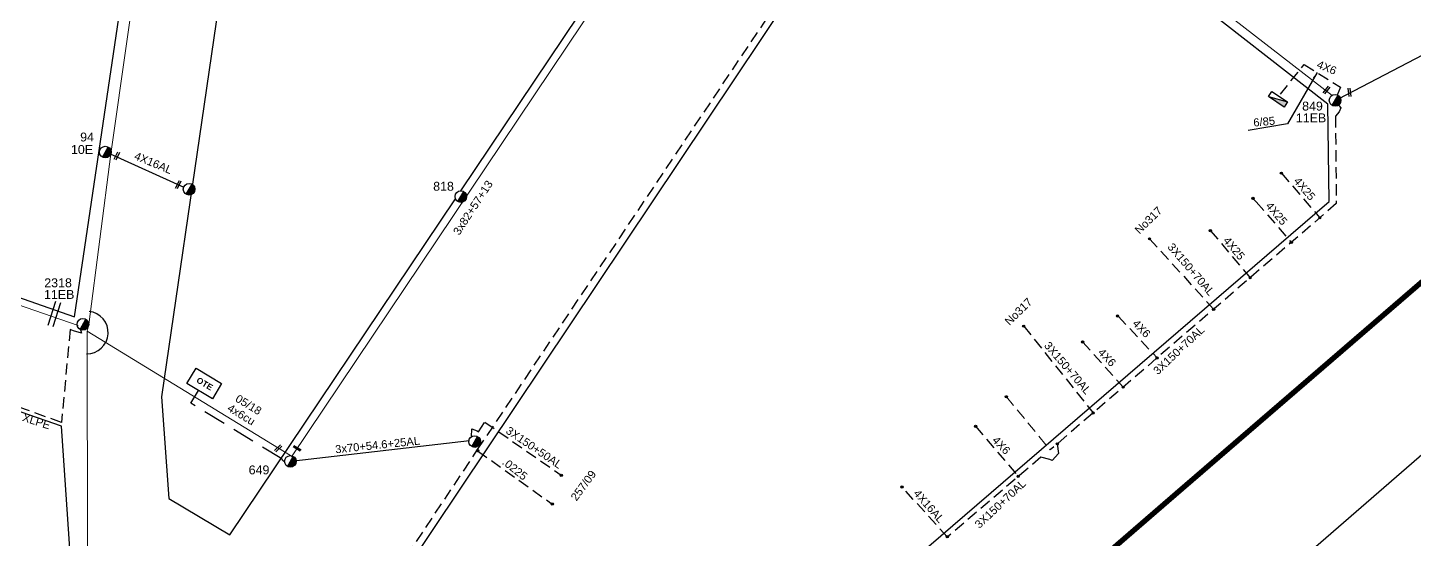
# Model space of a CAD drawing. Header units: millimetres. Extents: x 800 to 1929, y 264 to 786.
# Drawn here: x 1020.7 to 1176.6, y 533.6 to 591.2 of the extents above; entities that cross this region are included whole.
import ezdxf

# ---------------------------------------------------------------- set-up
doc = ezdxf.new("R2010")
doc.units = ezdxf.units.MM
doc.linetypes.add('DASHED', pattern=[19.05, 12.7, -6.35])
doc.linetypes.add('DASHEDX2', pattern=[38.1, 25.4, -12.7])
for name, color, linetype in [('Pillar OTE', 7, 'Continuous'), ('Γέφυρες Εναέριου Δικτύου', 7, 'Continuous'), ('Γυμνά εναέρια ΧΤ (3Φ)   4x16AL', 7, 'Continuous'), ('Γυμνά εναέρια ΧΤ και ΦΟΠ (3Φ)   4x50+16AL', 7, 'Continuous'), ('Επιγραφές - Σχήματα', 7, 'Continuous'), ('Καλώδια ΧΤ   3x150+50AL', 7, 'DASHED'), ('Καλώδια ΧΤ   3x150+70AL', 7, 'DASHED'), ('Καλώδια ΧΤ   3x150AL+50XLPE', 7, 'DASHED'), ('Μηχανική τομή', 7, 'Continuous'), ('Στύλος ΦΜ', 7, 'Continuous'), ('Στύλος ΦΜ @ 1', 7, 'Continuous'), ('Συνδέσεις', 7, 'Continuous'), ('Συνεστραμμένα ΧΤ   3x70+54.6+25 AL', 7, 'SYN_LINE'), ('Τομή', 7, 'Continuous'), ('Υποσταθμοί', 7, 'Continuous'), ('Υπόβαθρο ΔΕΗ', 7, 'Continuous'), ('Υπόγεια καλώδια Δικτύου ΧΤ και Παρ. ΧΤ - 3X150+70 AL', 7, 'DASHED'), ('Υπόγεια καλώδια Παροχών ΧΤ   .0225', 7, 'DASHED'), ('Υπόγεια καλώδια Παροχών ΧΤ   4x16AL', 7, 'DASHED'), ('Υπόγεια καλώδια Παροχών ΧΤ   4x25', 7, 'DASHED'), ('Υπόγεια καλώδια Παροχών ΧΤ   4x50AL', 7, 'DASHED'), ('Υπόγεια καλώδια Παροχών ΧΤ   4x6', 7, 'DASHED')]:
    doc.layers.add(name, color=color, linetype=linetype)
doc.layers.add('Άγνωστα', color=7, linetype='Continuous', lineweight=5)
doc.styles.get("Standard").update_dxf_attribs({"font": 'arial.ttf'})
doc.linetypes.add('SYN_LINE', pattern='A,0.5,-0.0001,["/\\/\\/\\/",Standard,S=0.1,R=0,X=0,Y=-0.05],-0.25', length=0.7501)
doc.dimstyles.new('ISO-25', dxfattribs={"dimtxt": 2.5, "dimasz": 1, "dimexe": 1.25, "dimexo": 0.625, "dimtad": 1, "dimtxsty": 'Standard', "dimcen": 2.5, "dimadec": 0, "dimazin": 0, "dimtfac": 1, "dimtmove": 0, "dimatfit": 3, "dimfxl": 1.25, "dimarcsym": 0})

# ---------------------------------------------------------------- blocks, each defined once
blk = doc.blocks.new('*U37')
at = {"layer": 'Συνδέσεις', "linetype": 'SYN_LINE', "ltscale": 40}
blk.add_hatch(color=256, dxfattribs=at).paths.add_polyline_path([(0.5, -0.01, 1), (-0.5, -0.01, 1)])
at = {"layer": 'Συνδέσεις'}
blk.add_circle((0, -0.01), 0.5, dxfattribs=at)
blk = doc.blocks.new('ΥΠΑΡΧΩΝ ΤΣΙΜΕΝΤΕΝΙΟΣ ΣΤΥΛΟΣ')
at = {"layer": 'Στύλος ΦΜ'}
blk.add_hatch(color=256, dxfattribs=at).paths.add_polyline_path([(-1.29, -2.28, 0.574793), (2.62, 0, 0.268822), (1.3, 2.27)])
blk.add_line((-1.29, -2.28), (1.3, 2.27), dxfattribs=at)
blk.add_circle((0, 0), 2.62, dxfattribs=at)
at = {"layer": 'Στύλος ΦΜ', "flags": 4}
for tag, p in [('ΤΥΠΟΣ', (-4.91, 3.03)), ('ΑΡΙΘΜΟΣ', (-4.68, 8.05))]:
    blk.add_attdef(tag, p, '', height=4, dxfattribs=at)
blk = doc.blocks.new('υποσταθμος σε κλειστο χωρο')
at = {"layer": 'Υποσταθμοί', "ltscale": 40}
blk.add_hatch(color=256, dxfattribs=at).paths.add_polyline_path([(-9.5, -3.1), (9.5, -3.1), (9.5, 3.1)])
blk.add_lwpolyline([(-9.5, -3.1), (-9.5, 3.1), (9.5, 3.1), (9.5, -3.1)], close=True, dxfattribs=at)
blk.add_lwpolyline([(-9.5, -3.1), (9.5, 3.1)], dxfattribs=at)
blk = doc.blocks.new('ΥΠΑΡΧΩΝ ΥΠΟΣΤΑΘΜΟΣ ΣΕ ΚΛΕΙΣΤΟ ΧΩΡΟ')
at = {"layer": 'Υποσταθμοί'}
blk.add_blockref('υποσταθμος σε κλειστο χωρο', (0, 0), dxfattribs=at)
at = {"layer": 'Υποσταθμοί', "linetype": 'SYN_LINE', "ltscale": 40, "flags": 1}
for tag, p in [('ΜΕΤΑΣΧΗΜΑΤΙΣΜΟΣ', (10.7, 2.2)), ('ΙΣΧΥΣ', (10.6, -0.9)), ('ΑΡΙΘΜΟΣ', (10.8, -3.9))]:
    blk.add_attdef(tag, p, '', height=2, dxfattribs=at)
blk = doc.blocks.new('ΜΗΧΑΝΙΚΗ ΤΟΜΗ')
at = {"layer": 'Μηχανική τομή', "ltscale": 40}
for p, q in [((-1.89, 0.78), (1.89, 0.78)), ((1.89, 0), (-1.89, 0))]:
    blk.add_line(p, q, dxfattribs=at)
blk = doc.blocks.new('ΤΟΜΗ')
at = {"layer": 'Τομή', "ltscale": 40}
for p, q in [((-5.68, 0), (5.68, 0)), ((5.68, -2.33), (-5.68, -2.33))]:
    blk.add_line(p, q, dxfattribs=at)
blk = doc.blocks.new('PILLAR ΟΤΕ')
at = {"layer": 'Pillar OTE', "ltscale": 40}
blk.add_lwpolyline([(-3.31, 2.02), (3.39, 2.02), (3.39, -1.99), (-3.31, -1.99)], close=True, dxfattribs=at)
at = {"layer": 'Pillar OTE', "insert": (-1.81, 0.71), "char_height": 1.3575, "width": 109.961, "attachment_point": 1}
blk.add_mtext('{\\fArial|b1|i0|c161|p34;OTE}', dxfattribs=at)

msp = doc.modelspace()

# ---------------------------------------------------------------- linework, layer by layer
at = {"layer": 'Άγνωστα', "color": 27, "ltscale": 0.1}
msp.add_lwpolyline([(1108.297, 629.791), (1135.032, 609.268), (1135.032, 609.268), (1135.382, 608.337), (1167.401, 583.551)], dxfattribs=at)
at = {"layer": 'Άγνωστα', "color": 173}
msp.add_lwpolyline([(1027.317, 521.501), (1027.366, 532.452), (1027.352, 557.012), (1027.517, 557.793), (1030.003, 576.961), (1033.696, 603.076)], dxfattribs=at)
at = {"layer": 'Άγνωστα', "color": 151, "ltscale": 0.1}
msp.add_lwpolyline([(910.255, 597.844), (1026.343, 557.682)], dxfattribs=at)
at = {"layer": 'Άγνωστα', "color": 173, "ltscale": 0.1}
for points in [[(1050.343, 542.899), (1084.94, 594.468)], [(1050.198, 543.035), (1027.352, 557.012)]]:
    msp.add_lwpolyline(points, dxfattribs=at)
at = {"layer": 'Άγνωστα', "color": 27, "linetype": 'DASHED', "ltscale": 0.1}
msp.add_lwpolyline([(1130.75, 549.648), (1135.666, 543.662)], dxfattribs=at)
at = {"layer": 'Γέφυρες Εναέριου Δικτύου', "ltscale": 0.1}
msp.add_lwpolyline([(1027.271, 554.482, 0.9548178), (1027.563, 559.252, 1.6304492)], format="xyb", dxfattribs=at)
at = {"layer": 'Γυμνά εναέρια ΧΤ (3Φ)   4x16AL', "color": 177, "ltscale": 0.1}
msp.add_lwpolyline([(1029.944, 576.988), (1038.197, 573.228)], dxfattribs=at)
at = {"layer": 'Γυμνά εναέρια ΧΤ και ΦΟΠ (3Φ)   4x50+16AL', "color": 27, "ltscale": 0.1}
msp.add_lwpolyline([(1168.093, 583.157), (1200.156, 599.915)], dxfattribs=at)
at = {"layer": 'Καλώδια ΧΤ   3x150+50AL', "color": 173, "ltscale": 0.1}
msp.add_lwpolyline([(1070.577, 545.138), (1070.614, 546.028), (1071.208, 545.831), (1071.344, 545.707), (1072.074, 546.795), (1080.668, 540.814)], dxfattribs=at)
at = {"layer": 'Καλώδια ΧΤ   3x150+70AL', "color": 27, "ltscale": 0.1}
for points in [[(1167.922, 582.687), (1168.369, 582.133), (1168.188, 581.698), (1167.753, 581.192), (1167.856, 571.373), (1135.666, 543.662)], [(1136.472, 544.356), (1136.594, 543.263), (1136.594, 543.263), (1135.897, 542.491), (1135.633, 542.604), (1134.635, 542.849), (1124.056, 533.817)]]:
    msp.add_lwpolyline(points, dxfattribs=at)
at = {"layer": 'Καλώδια ΧΤ   3x150AL+50XLPE', "color": 173, "ltscale": 0.1}
msp.add_lwpolyline([(1026.56, 557.35), (1026.56, 557.312), (1026.691, 556.813), (1025.793, 557.051), (1025.424, 557.197), (1024.448, 546.756), (1011.233, 551.527), (1009.534, 541.913)], dxfattribs=at)
at = {"layer": 'Συνεστραμμένα ΧΤ   3x70+54.6+25 AL', "color": 173, "ltscale": 10}
msp.add_lwpolyline([(1050.546, 542.407), (1050.581, 542.46), (1070.345, 544.711)], dxfattribs=at)
at = {"layer": 'Υπόβαθρο ΔΕΗ', "linetype": 'DASHEDX2', "ltscale": 0.5, "const_width": 0.6, "flags": 128}
msp.add_lwpolyline([(832.344, 284.266), (856.857, 300.347), (889.55, 315.802), (934.941, 354.308), (1014.073, 421.285), (1149.871, 538.765), (1218.128, 597.608), (1288.246, 657.352), (1365.983, 724.094), (1393.161, 747.604), (1397.349, 751.092), (1399.044, 752.188), (1401.238, 753.184), (1426.765, 765.542)], dxfattribs=at)
at = {"layer": 'Υπόβαθρο ΔΕΗ', "ltscale": 0.1}
for points in [[(1007.79, 564.99), (1025.916, 558.642), (1037.345, 635.789), (1009.969, 653.943), (975.526, 676.51), (954.154, 690.713), (951.753, 685.635), (943.007, 667.077), (936.835, 653.943), (910.723, 598.982), (940.142, 588.679)], [(1078.956, 651.296), (1075.915, 653.623), (1060.99, 665.034), (1052.346, 663.453), (1050.884, 653.831), (1035.697, 549.635), (1035.697, 549.635), (1036.51, 538.211), (1043.399, 534.13), (1043.399, 534.13), (1068.766, 571.919)], [(1069.37, 572.818), (1107.424, 629.508)], [(1306.438, 609.054), (1347.959, 588.833), (1317.106, 525.424), (1317.106, 525.424), (1303.048, 496.654), (1290.501, 470.496), (1278.348, 445.226), (1267.032, 421.426), (1247.728, 427.787), (1209.478, 441.05), (1180.003, 450.603), (1156.436, 458.413), (1147.081, 461.73), (1149.523, 483.559), (1151.442, 498.668), (1154.132, 522.774), (1157.058, 525.424), (1272.449, 625.607), (1305.818, 609.356)]]:
    msp.add_lwpolyline(points, dxfattribs=at)
at = {"layer": 'Υπόβαθρο ΔΕΗ'}
for points in [[(1121.812, 617.769), (1060.015, 525.424), (1047.684, 507.787), (1040.749, 497.785), (1054.13, 489.459), (1063.847, 483.282), (1077.737, 494.883), (1091.219, 506.426), (1102.852, 516.606), (1113.392, 525.424), (1167.05, 571.603), (1166.906, 582.555), (1150.743, 595.177)], [(1025.875, 525.424), (1024.468, 546.341), (1024.468, 546.341), (910.812, 585.772), (900.376, 576.86), (905.701, 553.548), (951.386, 525.424), (1006.414, 491.466), (1026.328, 520.543), (1025.875, 525.421)]]:
    msp.add_lwpolyline(points, dxfattribs=at)
at = {"layer": 'Υπόγεια καλώδια Δικτύου ΧΤ και Παρ. ΧΤ - 3X150+70 AL', "color": 151, "ltscale": 0.1}
msp.add_lwpolyline([(1049.829, 511.837), (1055.523, 520.379), (1060.767, 527.94), (1063.342, 531.778), (1071.263, 543.698), (1122.439, 619.973)], dxfattribs=at)
at = {"layer": 'Υπόγεια καλώδια Δικτύου ΧΤ και Παρ. ΧΤ - 3X150+70 AL', "color": 27, "ltscale": 0.1}
for points in [[(1146.843, 567.419), (1154.06, 559.496)], [(1132.697, 557.596), (1140.51, 547.832)]]:
    msp.add_lwpolyline(points, dxfattribs=at)
at = {"layer": 'Υπόγεια καλώδια Παροχών ΧΤ   .0225', "color": 151, "ltscale": 0.1}
msp.add_lwpolyline([(1071.263, 543.573), (1079.659, 537.578)], dxfattribs=at)
at = {"layer": 'Υπόγεια καλώδια Παροχών ΧΤ   4x16AL', "color": 27, "ltscale": 0.1}
msp.add_lwpolyline([(1124.109, 533.862), (1118.983, 539.524)], dxfattribs=at)
at = {"layer": 'Υπόγεια καλώδια Παροχών ΧΤ   4x25', "color": 27, "ltscale": 0.1}
for points in [[(1161.676, 574.802), (1166.002, 569.777)], [(1158.475, 571.958), (1158.86, 571.573), (1162.788, 567.01)], [(1153.693, 568.329), (1158.221, 562.996)]]:
    msp.add_lwpolyline(points, dxfattribs=at)
at = {"layer": 'Υπόγεια καλώδια Παροχών ΧΤ   4x6', "color": 27, "ltscale": 0.1}
for points in [[(1161.563, 583.684), (1164.253, 587.031), (1168.324, 584.478), (1167.965, 583.561)], [(1143.243, 558.737), (1143.314, 558.714), (1147.7, 554.022)], [(1139.313, 555.82), (1143.881, 550.734)], [(1127.283, 546.332), (1132.103, 540.687)]]:
    msp.add_lwpolyline(points, dxfattribs=at)
at = {"layer": 'Υπόγεια καλώδια Παροχών ΧΤ   4x6', "color": 173, "linetype": 'DASHEDX2', "ltscale": 0.1}
msp.add_lwpolyline([(1049.548, 542.454, -0.4565162), (1049.24, 542.666), (1039.004, 548.928), (1039.868, 550.341)], format="xyb", dxfattribs=at)

# ---------------------------------------------------------------- block references
at = {"layer": 'Pillar OTE', "xscale": 0.5, "yscale": 0.5, "zscale": 0.5, "rotation": 329}
msp.add_blockref('PILLAR ΟΤΕ', (1040.494, 551.135), dxfattribs=at)
at = {"layer": 'Μηχανική τομή'}
for p, xscale, yscale, zscale, rotation in [((1166.67, 584.203), 0.24999999999996, 0.24999999999996, 0.24999999999996, 231.7313232939934), ((1169.242, 583.884), 0.2499999999999742, 0.2499999999999742, 0.2499999999999742, 276.1448643099289), ((1030.592, 576.786), 0.2499999999999978, 0.2499999999999978, 0.2499999999999978, 243.3070577119616), ((1037.506, 573.547), 0.2499999999999978, 0.2499999999999978, 0.2499999999999978, 243.3070577119616), ((1048.759, 543.915), 0.2500000000000257, 0.2500000000000257, 0.2500000000000257, 223.7503353711242), ((1050.908, 543.763), 0.2500000000000296, 0.2500000000000296, 0.2500000000000296, 329.2187201182161)]:
    msp.add_blockref('ΜΗΧΑΝΙΚΗ ΤΟΜΗ', p, dxfattribs=dict(at, xscale=xscale, yscale=yscale, zscale=zscale, rotation=rotation))
at = {"layer": 'Στύλος ΦΜ @ 1', "ltscale": 40}
ref = msp.add_blockref('ΥΠΑΡΧΩΝ ΤΣΙΜΕΝΤΕΝΙΟΣ ΣΤΥΛΟΣ', (1167.724, 582.991), dxfattribs=dict(at, xscale=0.25, yscale=0.25, zscale=0.25))
ref.add_attrib('ΤΥΠΟΣ', '849', (1164.014, 581.843), dxfattribs={"layer": 'Στύλος ΦΜ', "height": 1, "flags": 4})
ref.add_attrib('ΑΡΙΘΜΟΣ', '11EB', (1163.31, 580.515), dxfattribs={"layer": 'Στύλος ΦΜ', "height": 1, "flags": 4})
ref = msp.add_blockref('ΥΠΑΡΧΩΝ ΤΣΙΜΕΝΤΕΝΙΟΣ ΣΤΥΛΟΣ', (1029.382, 577.168), dxfattribs=dict(at, xscale=0.25, yscale=0.25, zscale=0.25))
ref.add_attrib('ΤΥΠΟΣ', '94', (1026.55, 578.363), dxfattribs={"layer": 'Στύλος ΦΜ', "height": 1, "flags": 4})
ref.add_attrib('ΑΡΙΘΜΟΣ', '10E', (1025.515, 576.96), dxfattribs={"layer": 'Στύλος ΦΜ', "height": 1, "flags": 4})
at = {"layer": 'Στύλος ΦΜ @ 1', "ltscale": 40, "xscale": 0.25, "yscale": 0.25, "zscale": 0.25}
for p in [(1038.812, 572.988), (1070.932, 544.614)]:
    msp.add_blockref('ΥΠΑΡΧΩΝ ΤΣΙΜΕΝΤΕΝΙΟΣ ΣΤΥΛΟΣ', p, dxfattribs=at)
at = {"layer": 'Στύλος ΦΜ @ 1', "ltscale": 40}
ref = msp.add_blockref('ΥΠΑΡΧΩΝ ΤΣΙΜΕΝΤΕΝΙΟΣ ΣΤΥΛΟΣ', (1069.373, 572.164), dxfattribs=dict(at, xscale=0.25, yscale=0.25, zscale=0.25))
ref.add_attrib('ΤΥΠΟΣ', '818', (1066.261, 572.824), dxfattribs={"layer": 'Στύλος ΦΜ', "height": 1, "flags": 4})
ref = msp.add_blockref('ΥΠΑΡΧΩΝ ΤΣΙΜΕΝΤΕΝΙΟΣ ΣΤΥΛΟΣ', (1026.862, 557.793), dxfattribs=dict(at, xscale=0.25, yscale=0.25, zscale=0.25))
ref.add_attrib('ΤΥΠΟΣ', '2318', (1022.512, 561.967), dxfattribs={"layer": 'Στύλος ΦΜ', "height": 1, "flags": 4})
ref.add_attrib('ΑΡΙΘΜΟΣ', '11EB', (1022.482, 560.652), dxfattribs={"layer": 'Στύλος ΦΜ', "height": 1, "flags": 4})
ref = msp.add_blockref('ΥΠΑΡΧΩΝ ΤΣΙΜΕΝΤΕΝΙΟΣ ΣΤΥΛΟΣ', (1050.198, 542.38), dxfattribs=dict(at, xscale=0.25, yscale=0.25, zscale=0.25))
ref.add_attrib('ΤΥΠΟΣ', '649', (1045.507, 540.923), dxfattribs={"layer": 'Στύλος ΦΜ', "height": 1, "flags": 4})
at = {"layer": 'Συνδέσεις', "xscale": 0.25, "yscale": 0.25, "zscale": 0.25}
for p in [(1130.75, 549.648), (1136.472, 544.356), (1071.264, 543.576), (1080.668, 540.814), (1079.66, 537.581)]:
    msp.add_blockref('*U37', p, dxfattribs=at)
at = {"layer": 'Τομή', "xscale": 0.2499999999999914, "yscale": 0.2499999999999914, "zscale": 0.2499999999999914, "rotation": 72.22594716223315}
msp.add_blockref('ΤΟΜΗ', (1023.367, 559.035), dxfattribs=at)
at = {"layer": 'Υποσταθμοί', "xscale": 0.1124999999999838, "yscale": 0.1124999999999838, "zscale": 0.1124999999999838, "rotation": 326.2558250719679}
msp.add_blockref('ΥΠΑΡΧΩΝ ΥΠΟΣΤΑΘΜΟΣ ΣΕ ΚΛΕΙΣΤΟ ΧΩΡΟ', (1161.298, 583.109), dxfattribs=at)
at = {"layer": 'Υπόγεια καλώδια Δικτύου ΧΤ και Παρ. ΧΤ - 3X150+70 AL', "xscale": 0.25, "yscale": 0.25, "zscale": 0.25}
for p in [(1146.843, 567.419), (1154.06, 559.496), (1132.697, 557.596), (1139.313, 555.82), (1140.51, 547.832)]:
    msp.add_blockref('*U37', p, dxfattribs=at)
at = {"layer": 'Υπόγεια καλώδια Παροχών ΧΤ   4x16AL', "xscale": 0.25, "yscale": 0.25, "zscale": 0.25}
for p in [(1119.005, 539.504), (1124.092, 533.917)]:
    msp.add_blockref('*U37', p, dxfattribs=at)
at = {"layer": 'Υπόγεια καλώδια Παροχών ΧΤ   4x25', "xscale": 0.25, "yscale": 0.25, "zscale": 0.25}
for p in [(1161.676, 574.802), (1158.475, 571.958), (1166.002, 569.777), (1153.693, 568.329), (1162.788, 567.01), (1158.164, 563.03)]:
    msp.add_blockref('*U37', p, dxfattribs=at)
at = {"layer": 'Υπόγεια καλώδια Παροχών ΧΤ   4x6', "xscale": 0.25, "yscale": 0.25, "zscale": 0.25}
for p in [(1143.243, 558.737), (1147.7, 554.022), (1143.881, 550.734), (1127.283, 546.332), (1132.071, 540.698)]:
    msp.add_blockref('*U37', p, dxfattribs=at)

# ---------------------------------------------------------------- texts
at = {"layer": 'Άγνωστα', "insert": (1068.44, 568.243), "char_height": 0.9, "width": 7.62842, "attachment_point": 1, "rotation": 56.78504}
msp.add_mtext('3x82+57+13', dxfattribs=at)
at = {"layer": 'Γυμνά εναέρια ΧΤ (3Φ)   4x16AL', "color": 7, "insert": (1032.895, 577.229), "char_height": 0.9, "width": 84.18588, "attachment_point": 1, "rotation": 337.29873}
msp.add_mtext('4X16AL', dxfattribs=at)
at = {"layer": 'Επιγραφές - Σχήματα', "char_height": 0.9, "width": 3.54108, "attachment_point": 1}
for s, insert, rotation in [('6/85', (1158.481, 580.929), 5.6159), ('No317', (1145.083, 568.532), 44.25759), ('No317', (1130.461, 558.265), 44.25759), ('257/09', (1081.658, 538.387), 53.6331)]:
    msp.add_mtext(s, dxfattribs=dict(at, insert=insert, rotation=rotation))
at = {"layer": 'Καλώδια ΧΤ   3x150+50AL', "color": 7, "insert": (1074.852, 546.368), "char_height": 0.9, "width": 84.18588, "attachment_point": 1, "rotation": 325.73048}
msp.add_mtext('3X150+50AL', dxfattribs=at)
at = {"layer": 'Καλώδια ΧΤ   3x150+70AL', "color": 7, "char_height": 0.9, "width": 84.18588, "attachment_point": 1, "rotation": 43.17922}
for insert in [(1147.161, 552.714), (1127.084, 535.429)]:
    msp.add_mtext('3X150+70AL', dxfattribs=dict(at, insert=insert))
at = {"layer": 'Καλώδια ΧΤ   3x150AL+50XLPE', "insert": (1012.892, 550.171), "char_height": 0.9, "width": 12.82773, "attachment_point": 1, "rotation": 342.18415}
msp.add_mtext('3x150+50CU XLPE', dxfattribs=at)
at = {"layer": 'Συνεστραμμένα ΧΤ   3x70+54.6+25 AL', "color": 7, "insert": (1055.196, 544.178), "char_height": 0.9, "width": 84.18588, "attachment_point": 1, "rotation": 5.96064}
msp.add_mtext('3x70+54.6+25AL', dxfattribs=at)
at = {"layer": 'Υπόγεια καλώδια Δικτύου ΧΤ και Παρ. ΧΤ - 3X150+70 AL', "color": 7, "char_height": 0.9, "width": 84.18588, "attachment_point": 1, "rotation": 310.61963}
for insert in [(1149.491, 567.043), (1135.61, 555.95)]:
    msp.add_mtext('3X150+70AL', dxfattribs=dict(at, insert=insert))
at = {"layer": 'Υπόγεια καλώδια Παροχών ΧΤ   .0225', "color": 7, "insert": (1074.503, 542.849), "char_height": 0.9, "width": 84.18588, "attachment_point": 1, "rotation": 321.65072}
msp.add_mtext('.0225', dxfattribs=at)
at = {"layer": 'Υπόγεια καλώδια Παροχών ΧΤ   4x16AL', "color": 7, "insert": (1120.905, 539.324), "char_height": 0.9, "width": 84.18588, "attachment_point": 1, "rotation": 311.34399}
msp.add_mtext('4X16AL', dxfattribs=at)
at = {"layer": 'Υπόγεια καλώδια Παροχών ΧΤ   4x25', "color": 7, "char_height": 0.9, "width": 84.18588, "attachment_point": 1, "rotation": 310.31053}
for insert in [(1163.689, 574.459), (1160.537, 571.667), (1155.757, 567.757)]:
    msp.add_mtext('4X25', dxfattribs=dict(at, insert=insert))
at = {"layer": 'Υπόγεια καλώδια Παροχών ΧΤ   4x50AL', "color": 7, "ltscale": 0.2, "char_height": 0.9, "attachment_point": 1, "rotation": 328.66099}
for s, insert in [('05/18', (1044.388, 549.96)), ('4x6cu', (1043.487, 548.9))]:
    msp.add_mtext_dynamic_manual_height_columns(s, width=1.8, gutter_width=12.5, heights=[0.118], dxfattribs=dict(at, insert=insert))
at = {"layer": 'Υπόγεια καλώδια Παροχών ΧΤ   4x6', "color": 7, "char_height": 0.9, "width": 84.18588, "attachment_point": 1}
for insert, rotation in [((1165.916, 587.52), 337.96161), ((1145.51, 558.443), 313.53192), ((1141.62, 555.19), 313.53192), ((1129.734, 545.312), 313.53192)]:
    msp.add_mtext('4X6', dxfattribs=dict(at, insert=insert, rotation=rotation))

# ---------------------------------------------------------------- leaders
at = {"layer": 'Επιγραφές - Σχήματα'}
msp.add_leader([(1165.696, 586.126), (1162.38, 580.335), (1157.934, 579.598)], dimstyle='ISO-25', override={"dimasz": 0.75, "dimgap": 0.625, "dimtad": 0}, dxfattribs=at)

doc.saveas('drawing.dxf')
